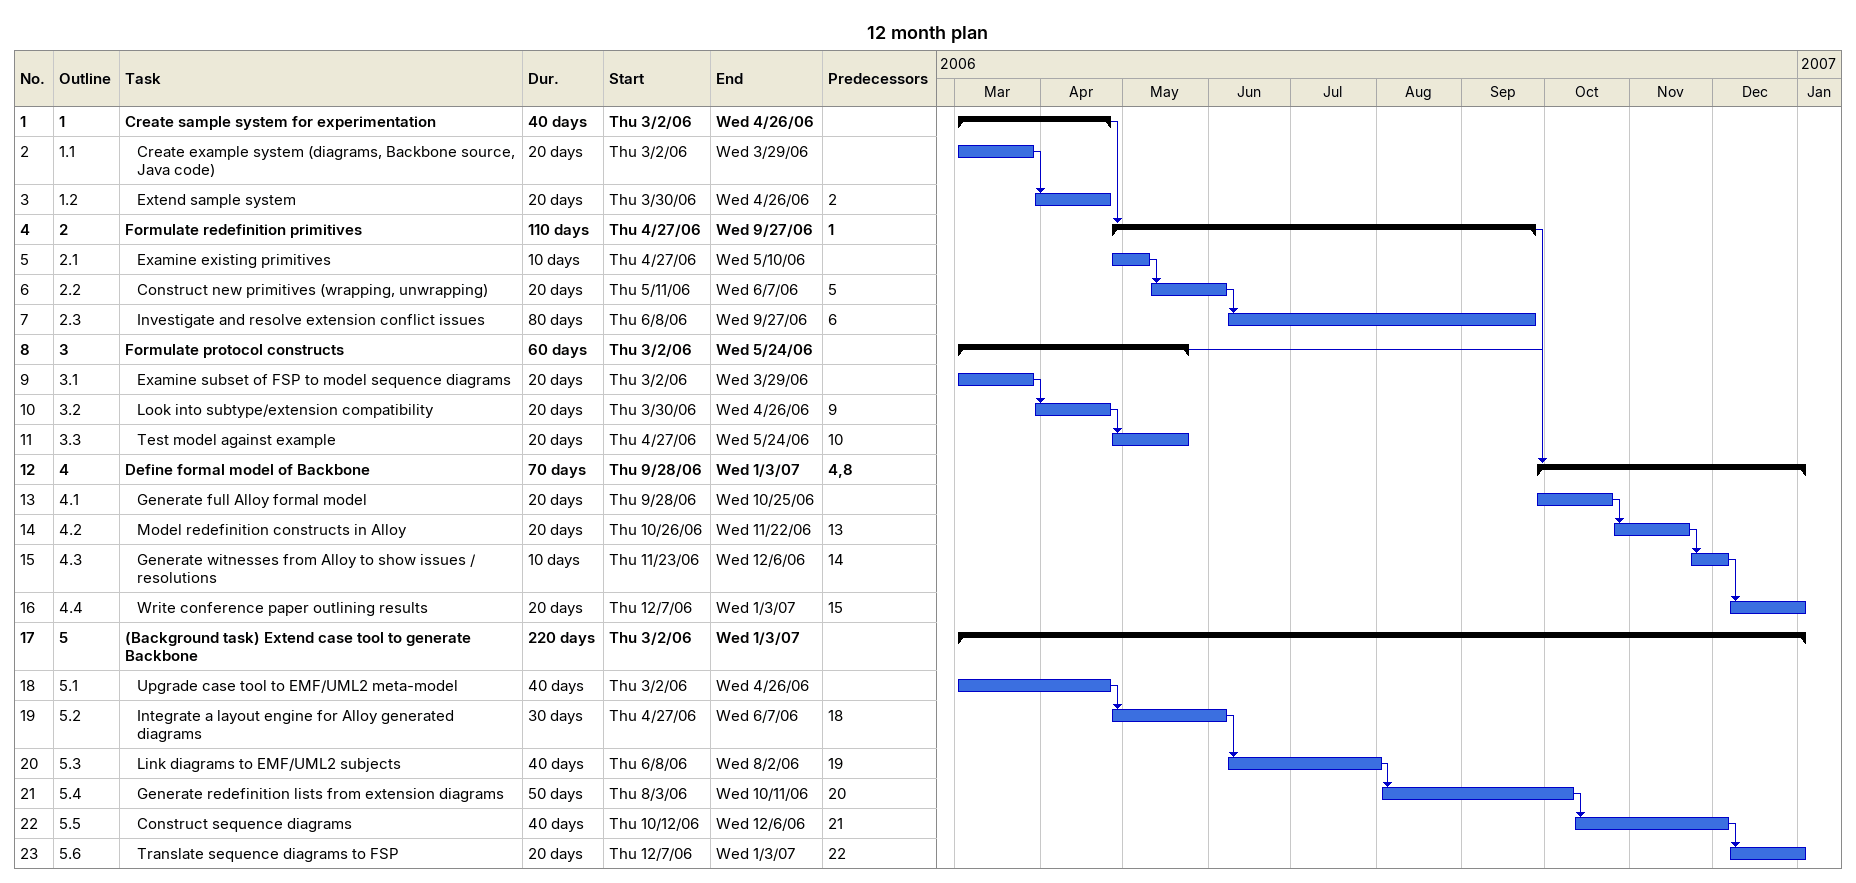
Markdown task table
12 month plan

| ID | WBS | Task | Duration | Start | Finish | Predecessors |
|---|---|---|---|---|---|---|
| 1 | 1 | **Create sample system for experimentation** | 40d | 2006-03-02 | 2006-04-26 |  |
| 2 | 1.1 | Create example system (diagrams, Backbone source, Java code) | 20d | 2006-03-02 | 2006-03-29 |  |
| 3 | 1.2 | Extend sample system | 20d | 2006-03-30 | 2006-04-26 | 2 |
| 4 | 2 | **Formulate redefinition primitives** | 110d | 2006-04-27 | 2006-09-27 | 1 |
| 5 | 2.1 | Examine existing primitives | 10d | 2006-04-27 | 2006-05-10 |  |
| 6 | 2.2 | Construct new primitives (wrapping, unwrapping) | 20d | 2006-05-11 | 2006-06-07 | 5 |
| 7 | 2.3 | Investigate and resolve extension conflict issues | 80d | 2006-06-08 | 2006-09-27 | 6 |
| 8 | 3 | **Formulate protocol constructs** | 60d | 2006-03-02 | 2006-05-24 |  |
| 9 | 3.1 | Examine subset of FSP to model sequence diagrams | 20d | 2006-03-02 | 2006-03-29 |  |
| 10 | 3.2 | Look into subtype/extension compatibility | 20d | 2006-03-30 | 2006-04-26 | 9 |
| 11 | 3.3 | Test model against example | 20d | 2006-04-27 | 2006-05-24 | 10 |
| 12 | 4 | **Define formal model of Backbone** | 70d | 2006-09-28 | 2007-01-03 | 4, 8 |
| 13 | 4.1 | Generate full Alloy formal model | 20d | 2006-09-28 | 2006-10-25 |  |
| 14 | 4.2 | Model redefinition constructs in Alloy | 20d | 2006-10-26 | 2006-11-22 | 13 |
| 15 | 4.3 | Generate witnesses from Alloy to show issues / resolutions | 10d | 2006-11-23 | 2006-12-06 | 14 |
| 16 | 4.4 | Write conference paper outlining results | 20d | 2006-12-07 | 2007-01-03 | 15 |
| 17 | 5 | **(Background task) Extend case tool to generate Backbone** | 220d | 2006-03-02 | 2007-01-03 |  |
| 18 | 5.1 | Upgrade case tool to EMF/UML2 meta-model | 40d | 2006-03-02 | 2006-04-26 |  |
| 19 | 5.2 | Integrate a layout engine for Alloy generated diagrams | 30d | 2006-04-27 | 2006-06-07 | 18 |
| 20 | 5.3 | Link diagrams to EMF/UML2 subjects | 40d | 2006-06-08 | 2006-08-02 | 19 |
| 21 | 5.4 | Generate redefinition lists from extension diagrams | 50d | 2006-08-03 | 2006-10-11 | 20 |
| 22 | 5.5 | Construct sequence diagrams | 40d | 2006-10-12 | 2006-12-06 | 21 |
| 23 | 5.6 | Translate sequence diagrams to FSP | 20d | 2006-12-07 | 2007-01-03 | 22 |
